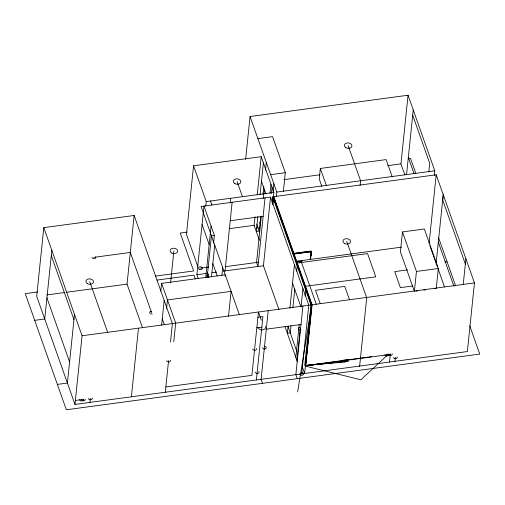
<?xml version="1.0" encoding="UTF-8"?>
<svg xmlns="http://www.w3.org/2000/svg" width="505" height="505" viewBox="0 0 505 505"><rect width="100%" height="100%" fill="white"/><g stroke="black" fill="none" stroke-linecap="round" stroke-linejoin="round"><path stroke-width="0.76" d="M311.452 305.146L305.443 365.551L344.972 361.933M170.482 342.081L172.394 323.598L134.134 215.477L43.802 227.648L36.707 296.29L74.967 404.41L467.365 351.549L474.454 282.907L436.194 174.787L273.457 196.71M51.832 250.341L44.737 318.983L34.7 320.34M74.506 314.413L67.411 383.055L57.368 384.406M74.967 404.41L82.062 335.768L43.802 227.648M89.94 402.397L90.351 398.439M142.448 327.676L127.039 284.126L134.134 215.477M131.401 396.791L138.496 328.143M160.798 291.177L161.606 283.381L225.236 274.808L225.078 276.368M161.613 325.125L164.175 300.374M166.574 308.511L167.464 299.932L231.094 291.36L228.512 316.319M170.589 282.756L173.878 250.916M165.299 392.246L168.569 360.564M173.77 341.639L175.683 323.156L161.606 283.381M272.656 204.506L273.874 192.456L261.211 156.683L193.56 165.798L186.465 234.446L197.834 266.564M198.194 278.419L196.887 274.714L203.976 206.072L214.373 235.437L213.564 243.233M205.737 206.255L206.217 201.571L193.56 165.798M205.75 277.491L211.065 226.089M207.17 277.169L211.443 235.829L214.373 235.437M208.514 277.302L208.672 275.755L207.624 272.795M211.462 276.98L214.751 245.171M221.891 275.301L222.686 267.599M230.242 202.89L230.722 198.269M225.041 270.92L232.136 202.278M245.632 159.416L250.063 116.51L408.046 95.23L434.78 170.778L434.294 175.462M259.418 240.304L254.122 225.331L255.006 216.746M257.266 194.905L261.211 156.683M257.834 216.576L256.294 231.467L259.216 231.075L260.757 216.184M260.1 194.633L263.383 162.825M263.023 194.236L263.837 186.395M265.516 170.128L266.312 162.433M261.319 216.235L256.54 262.48L257.954 266.488L265.049 197.84M263.155 198.459L263.635 193.838M263.982 194.109L264.469 189.407M269.986 193.421L270.945 184.18M278.937 309.54L263.44 265.75L270.535 197.101L201.053 206.463L239.313 314.583M271.406 193.447L272.043 187.286M273.072 191.49L273.868 183.788M272.088 203.035L272.732 196.805L310.992 304.925L304.717 365.652M272.466 203.957L273.274 196.174M272.561 204.228L273.369 196.439L311.724 304.831L304.629 373.473L302.337 366.996M272.807 204.216L273.552 196.975M256.376 379.975L262.928 316.61L257.904 317.285M276.317 196.742L276.797 192.064L250.063 116.51M268.205 310.689L261.11 379.337L262.524 383.339M283.368 191.502L285.312 172.691L272.555 136.647L257.828 138.635M288.071 326.236L287.345 333.287L290.268 332.896L290.994 325.839M289.933 308.208L294.434 264.645M292.862 307.816L294.806 289.005M296.643 271.179L297.363 264.248M295.842 357.319L299.244 324.399M301.03 307.154L302.937 288.671M296.959 360.463L300.235 328.78M302.943 306.011L295.848 374.653L297.268 378.662M305.07 295.981L305.866 288.279M310.177 259.45L310.973 251.793L293.291 254.173M310.619 259.393L311.433 251.471L292.761 253.87M392.177 176.643L386.142 159.586L320.322 168.455L319.229 179.016L321.849 186.427M301.7 373.87L308.795 305.222L270.535 197.101M311.819 305.096L305.538 365.822L390.409 354.384M305.809 365.506L312.084 304.78L273.824 196.66M360.103 185.449L360.589 180.777L348.141 145.61M359.61 366.447L366.706 297.805M404.846 174.888L400.951 163.873L408.046 95.23M406.55 174.648L413.241 109.913M402.472 231.94L400.415 251.875L414.397 291.385L416.455 271.45L402.472 231.94L424.333 228.992L438.315 268.502L436.257 288.437L434.698 288.645M389.494 362.041L390.315 354.119M394.954 361.302L395.365 357.344M428.808 171.851L429.698 163.248L412.692 115.19M429.105 243.429L436.194 174.787M443.22 194.64L436.131 263.288L437.431 266.968M443.283 194.81L442.733 200.087L465.408 264.159M463.236 284.422L465.894 258.712M297.647 391.899L311.724 304.831M388.515 354.1L360.892 379.773L305.386 366.119M296.29 261.798L301.024 261.091L316.294 304.237M270.579 174.673L285.312 172.691M408.16 158.709L410.502 158.393L415.842 173.486M283.886 179.647L320.012 174.78M387.72 165.659L400.951 163.873M206.217 201.571L273.874 192.456M276.797 192.064L434.78 170.778M230.23 220.754L263.143 216.323M187.229 232.104L180.222 233.045L193.636 270.958L155.439 276.102M229.188 228.689L254.122 225.331M256.591 227.976L258.055 227.78M93.886 257.348L130.309 252.443L151.607 312.627M293.373 253.384L311.055 251.004M293.348 253.649L311.023 251.269M293.411 253.901L311.156 251.509L310.884 254.148L311.465 255.801M200.453 268.161L208.66 267.057M37.723 291.959L25.25 293.639L66.344 409.77L479.75 354.074L469.77 325.877M225.154 266.709L258.73 262.183M46.832 294.926L64.741 292.515M66.3 292.307L127.039 284.126M157.005 280.086L193.958 275.105L195.271 278.817M196.887 274.714L206.015 273.483M212.106 272.662L216.67 272.05M223.519 271.128L263.44 265.75M295.955 261.369L401.507 247.147M296.864 263.111L367.552 253.592L375.77 276.816L305.083 286.341M444.905 262.101L447.102 261.805M407.579 269.885L394.714 271.621L400.383 287.635L412.49 286.007M416.455 271.45L438.315 268.502M82.062 335.768L474.454 282.907M415.956 291.17L417.515 290.962M423.764 290.123L425.324 289.908M256.811 327.846L261.836 327.171M266.293 329.172L301.037 324.494M371.585 356.644L305.443 365.551L345.799 361.384M165.842 386.963L251.9 375.373L258.453 312.008L261.337 320.17M75.378 400.452L83.344 399.379M346.834 361.138L305.443 365.551L344.776 361.378M438.536 237.602L455.441 285.375M408.33 157.434L414.081 173.701M438.308 242.166L453.945 286.348M429.881 245.638L435.865 262.55M438.214 269.178L444.469 286.853M346.739 241.377L366.573 297.439M320.322 168.455L326.356 185.512M349.492 299.717L344.77 286.373L315.511 290.312L320.233 303.663M273.432 196.975L311.692 305.096M273.098 196.761L311.358 304.881M261.476 181.308L265.908 193.825M292.528 283.128L300.772 306.421M259.703 222.522L260.744 225.464M256.755 224.106L259.74 232.546M237.091 181.548L242.45 196.691M287.907 326.217L296.706 351.095M284.978 326.609L297.464 361.883M210.465 200.996L211.885 205.005M202.069 224.548L209.152 244.571M212.839 263.654L217.194 275.951M162.263 318.857L164.321 324.658M89.713 281.594L107.653 332.296M51.289 255.618L73.964 319.69M46.921 297.862L69.595 361.933M95.634 256.931A1.894 1.351 5.9 0 1 94.359 258.686A1.894 1.351 5.9 0 1 92.011 257.417M397.113 356.928A1.894 1.351 5.9 0 1 395.838 358.676A1.894 1.351 5.9 0 1 393.49 357.414M92.106 398.016A1.894 1.351 5.9 0 1 90.824 399.771A1.894 1.351 5.9 0 1 88.476 398.508M152.201 313.946A1.894 1.351 5.9 0 1 149.783 312.873A1.894 1.351 5.9 0 1 151.26 311.282M301.719 372.513A1.894 1.351 5.9 0 1 303.587 373.915A1.894 1.351 5.9 0 1 301.851 375.228A1.894 1.351 5.9 0 1 299.825 373.94M390.239 353.948A1.887 1.345 5.9 0 1 388.964 355.697A1.887 1.345 5.9 0 1 386.622 354.434M388.408 354.194A1.887 1.345 5.9 0 1 387.133 355.943A1.887 1.345 5.9 0 1 384.797 354.68M392.063 353.702A1.894 1.351 5.9 0 1 390.788 355.457A1.894 1.351 5.9 0 1 388.44 354.188M85.093 398.963A1.894 1.351 5.9 0 1 83.817 400.717A1.894 1.351 5.9 0 1 81.469 399.449M83.268 399.209A1.894 1.351 5.9 0 1 81.987 400.964A1.894 1.351 5.9 0 1 79.638 399.695M300.702 330.118A1.894 1.351 5.9 0 1 298.392 328.982A1.894 1.351 5.9 0 1 299.882 327.436M209.266 277.075A1.894 1.351 5.9 0 1 206.848 276.001A1.894 1.351 5.9 0 1 208.319 274.404M170.324 360.141A1.894 1.351 5.9 0 1 169.042 361.896A1.894 1.351 5.9 0 1 166.7 360.633M258.951 371.636A1.894 1.351 5.9 0 1 257.67 373.391A1.894 1.351 5.9 0 1 255.322 372.122M265.422 326.501A3.787 2.702 5.9 0 1 262.783 329.841A3.787 2.702 5.9 0 1 258.124 327.486M264.399 346.304A1.894 1.351 5.9 0 1 266.274 347.705A1.894 1.351 5.9 0 1 264.532 349.012A1.894 1.351 5.9 0 1 262.512 347.724M256.382 348.551A1.894 1.351 5.9 0 1 255.101 350.306A1.894 1.351 5.9 0 1 252.759 349.037M301.883 260.302A1.887 1.345 5.9 0 1 300.715 262.12A1.887 1.345 5.9 0 1 298.31 260.87M347.617 359.61L343.28 360.198L343.905 361.971L348.242 361.384L347.617 359.61M344.612 243.505A3.787 2.702 5.9 0 0 350.502 241.769A3.787 2.702 5.9 0 0 345.098 238.852A3.787 2.702 5.9 0 0 344.612 243.505M87.586 283.728A3.787 2.702 5.9 0 0 93.482 281.986A3.787 2.702 5.9 0 0 88.072 279.076A3.787 2.702 5.9 0 0 87.586 283.728M346.02 147.738A3.787 2.702 5.9 0 0 351.909 146.002A3.787 2.702 5.9 0 0 346.506 143.085A3.787 2.702 5.9 0 0 346.02 147.738M171.757 253.049A3.787 2.702 5.9 0 0 177.646 251.307A3.787 2.702 5.9 0 0 172.243 248.397A3.787 2.702 5.9 0 0 171.757 253.049M234.964 183.675A3.787 2.702 5.9 0 0 240.86 181.939A3.787 2.702 5.9 0 0 235.45 179.023A3.787 2.702 5.9 0 0 234.964 183.675M199.393 269.228A1.894 1.351 5.9 0 0 202.335 268.357A1.894 1.351 5.9 0 0 199.633 266.905A1.894 1.351 5.9 0 0 199.393 269.228"/></g></svg>
